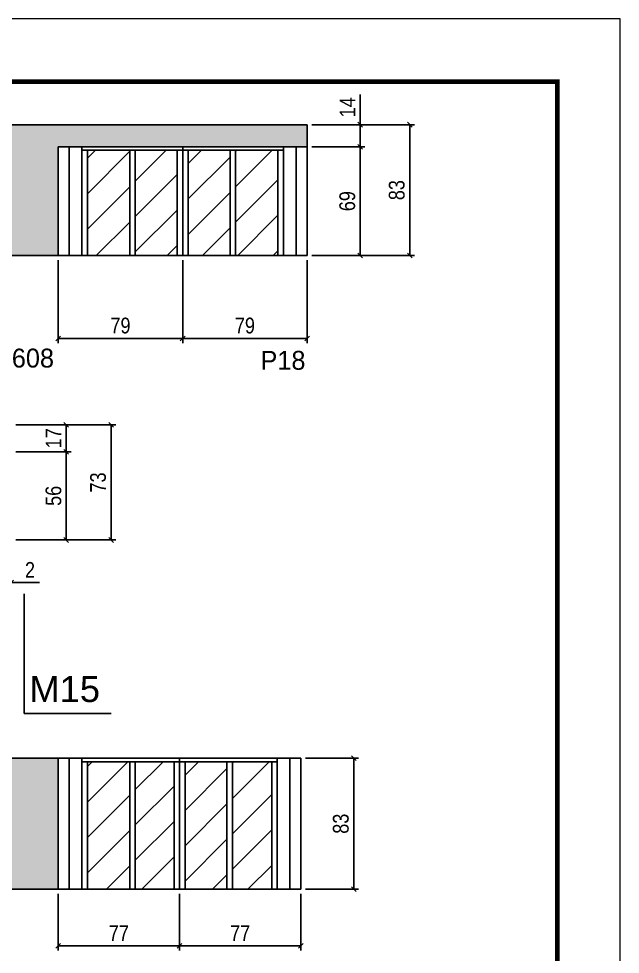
# Model space of a CAD drawing. Extents: x 13154 to 22413, y 1253 to 30260.
# Drawn here: x 17441 to 17823, y 22384 to 22978 of the extents above; entities that cross this region are included whole.
import ezdxf

# ---------------------------------------------------------------- set-up
doc = ezdxf.new("R2010")
doc.units = 0
doc.linetypes.add('DASHED', pattern=[0.75, 0.5, -0.25])
for name, color, linetype in [('5', 5, 'Continuous'), ('COTA', 241, 'Continuous'), ('NOMENCLATURA', 7, 'Continuous'), ('Painéis', 200, 'Continuous'), ('SARR_2.2x7', 40, 'Continuous'), ('SARR_3.5x7', 81, 'Continuous')]:
    doc.layers.add(name, color=color, linetype=linetype)
for name, color, linetype, lineweight in [('Folhas', 255, 'Continuous', 9), ('Hachura', 251, 'Continuous', 9), ('SARRAFO DE PRESSAO', 251, 'DASHED', 9)]:
    doc.layers.add(name, color=color, linetype=linetype, lineweight=lineweight)
doc.styles.add('COTA TECNICA', font='techl___.ttf', dxfattribs={"height": 10})
doc.styles.add('ROMAS860', font='ROMAS860.SHX')
doc.styles.get("Standard").update_dxf_attribs({"font": 'arial.ttf'})
doc.dimstyles.new('PAINEL', dxfattribs={"dimtxt": 10, "dimasz": 3, "dimexe": 3, "dimexo": 3, "dimgap": 3, "dimtad": 1, "dimdec": 1, "dimzin": 12, "dimdsep": 46, "dimtxsty": 'COTA TECNICA', "dimblk1": 'OBLIQUE', "dimblk2": 'OBLIQUE', "dimsah": 1, "dimcen": 0.9, "dimclrd": 4, "dimclre": 4, "dimclrt": 240, "dimadec": 1, "dimazin": 3, "dimtfac": 1, "dimtdec": 1, "dimtmove": 0, "dimatfit": 3, "dimfxl": 1, "dimtolj": 1, "dimtzin": 12, "dimarcsym": 0})

# ---------------------------------------------------------------- blocks, each defined once
blk = doc.blocks.new('9999999999')
at = {"layer": 'Folhas'}
blk.add_lwpolyline([(98138.98, 34190.21), (99623.98, 34190.21), (99623.98, 35240.21), (98138.98, 35240.21)], close=True, dxfattribs=at)
at = {"layer": 'Folhas', "color": 30, "const_width": 3}
blk.add_lwpolyline([(98213.98, 34230.21), (99583.98, 34230.21), (99583.98, 35200.21), (98213.98, 35200.21)], close=True, dxfattribs=at)
blk = doc.blocks.new('_Oblique')
at = {"color": 0, "linetype": 'ByBlock', "lineweight": -2}
blk.add_line((-0.5, -0.5), (0.5, 0.5), dxfattribs=at)
blk = doc.blocks.new('*D941')
at = {"layer": 'COTA', "color": 4, "linetype": 'ByBlock', "lineweight": -2, "transparency": 16777216}
for p, q in [((17466.08, 22824.5), (17466.08, 22771.94)), ((17545.08, 22824.5), (17545.08, 22771.94)), ((17466.08, 22774.94), (17545.08, 22774.94))]:
    blk.add_line(p, q, dxfattribs=at)
at = {"layer": 'Defpoints', "color": 0, "linetype": 'ByBlock', "transparency": 16777216}
for p in [(17466.08, 22827.5), (17545.08, 22827.5), (17545.08, 22774.94)]:
    blk.add_point(p, dxfattribs=at)
at = {"layer": 'COTA', "color": 4, "linetype": 'ByBlock', "lineweight": -2, "transparency": 16777216, "xscale": 3, "yscale": 3, "zscale": 3, "rotation": 180}
blk.add_blockref('_Oblique', (17466.08, 22774.94), dxfattribs=at)
at = {"layer": 'COTA', "color": 4, "linetype": 'ByBlock', "lineweight": -2, "transparency": 16777216, "xscale": 3, "yscale": 3, "zscale": 3}
blk.add_blockref('_Oblique', (17545.08, 22774.94), dxfattribs=at)
at = {"layer": 'COTA', "color": 240, "linetype": 'ByBlock', "transparency": 16777216, "insert": (17505.58, 22783.04), "char_height": 10, "attachment_point": 5, "style": 'COTA TECNICA'}
blk.add_mtext('\\A1;79', dxfattribs=at)
blk = doc.blocks.new('*D942')
at = {"layer": 'COTA', "color": 4, "lineweight": -2, "transparency": 16777216}
for p, q in [((17627.08, 22896.5), (17660.74, 22896.5)), ((17657.74, 22896.5), (17657.74, 22827.5)), ((17627.08, 22827.5), (17660.74, 22827.5))]:
    blk.add_line(p, q, dxfattribs=at)
at = {"layer": 'Defpoints', "color": 0, "transparency": 16777216}
for p in [(17624.08, 22896.5), (17624.08, 22827.5), (17657.74, 22827.5)]:
    blk.add_point(p, dxfattribs=at)
at = {"layer": 'COTA', "color": 4, "lineweight": -2, "transparency": 16777216, "xscale": 3, "yscale": 3, "zscale": 3}
for p, rotation in [((17657.74, 22896.5), 90), ((17657.74, 22827.5), 270)]:
    blk.add_blockref('_Oblique', p, dxfattribs=dict(at, rotation=rotation))
at = {"layer": 'COTA', "color": 240, "transparency": 16777216, "insert": (17649.61, 22862), "char_height": 10, "attachment_point": 5, "rotation": 90, "style": 'COTA TECNICA'}
blk.add_mtext('\\A1;69', dxfattribs=at)
blk = doc.blocks.new('*D943')
at = {"layer": 'COTA', "color": 4, "lineweight": -2, "transparency": 16777216}
for p, q in [((17657.74, 22910.5), (17657.74, 22929.61)), ((17627.08, 22910.5), (17660.74, 22910.5)), ((17657.74, 22896.5), (17657.74, 22910.5)), ((17627.08, 22896.5), (17660.74, 22896.5))]:
    blk.add_line(p, q, dxfattribs=at)
at = {"layer": 'Defpoints', "color": 0, "transparency": 16777216}
for p in [(17624.08, 22910.5), (17657.74, 22910.5), (17624.08, 22896.5)]:
    blk.add_point(p, dxfattribs=at)
at = {"layer": 'COTA', "color": 4, "lineweight": -2, "transparency": 16777216, "xscale": 3, "yscale": 3, "zscale": 3}
for p, rotation in [((17657.74, 22910.5), 90), ((17657.74, 22896.5), 270)]:
    blk.add_blockref('_Oblique', p, dxfattribs=dict(at, rotation=rotation))
at = {"layer": 'COTA', "color": 240, "transparency": 16777216, "insert": (17649.67, 22921.55), "char_height": 10, "attachment_point": 5, "rotation": 90, "style": 'COTA TECNICA'}
blk.add_mtext('\\A1;14', dxfattribs=at)
blk = doc.blocks.new('*D944')
at = {"layer": 'COTA', "color": 4, "lineweight": -2, "transparency": 16777216}
for p, q in [((17627.08, 22910.5), (17692.24, 22910.5)), ((17689.24, 22827.5), (17689.24, 22910.5)), ((17627.08, 22827.5), (17692.24, 22827.5))]:
    blk.add_line(p, q, dxfattribs=at)
at = {"layer": 'Defpoints', "color": 0, "transparency": 16777216}
for p in [(17624.08, 22910.5), (17689.24, 22910.5), (17624.08, 22827.5)]:
    blk.add_point(p, dxfattribs=at)
at = {"layer": 'COTA', "color": 4, "lineweight": -2, "transparency": 16777216, "xscale": 3, "yscale": 3, "zscale": 3}
for p, rotation in [((17689.24, 22910.5), 90), ((17689.24, 22827.5), 270)]:
    blk.add_blockref('_Oblique', p, dxfattribs=dict(at, rotation=rotation))
at = {"layer": 'COTA', "color": 240, "transparency": 16777216, "insert": (17681, 22869), "char_height": 10, "attachment_point": 5, "rotation": 90, "style": 'COTA TECNICA'}
blk.add_mtext('\\A1;83', dxfattribs=at)
blk = doc.blocks.new('*D945')
at = {"layer": 'COTA', "color": 4, "lineweight": -2, "transparency": 16777216}
for p, q in [((17545.08, 22824.5), (17545.08, 22771.94)), ((17624.08, 22824.5), (17624.08, 22771.94)), ((17545.08, 22774.94), (17624.08, 22774.94))]:
    blk.add_line(p, q, dxfattribs=at)
at = {"layer": 'Defpoints', "color": 0, "transparency": 16777216}
for p in [(17545.08, 22827.5), (17624.08, 22827.5), (17624.08, 22774.94)]:
    blk.add_point(p, dxfattribs=at)
at = {"layer": 'COTA', "color": 4, "lineweight": -2, "transparency": 16777216, "xscale": 3, "yscale": 3, "zscale": 3, "rotation": 180}
blk.add_blockref('_Oblique', (17545.08, 22774.94), dxfattribs=at)
at = {"layer": 'COTA', "color": 4, "lineweight": -2, "transparency": 16777216, "xscale": 3, "yscale": 3, "zscale": 3}
blk.add_blockref('_Oblique', (17624.08, 22774.94), dxfattribs=at)
at = {"layer": 'COTA', "color": 240, "transparency": 16777216, "insert": (17584.58, 22783.04), "char_height": 10, "attachment_point": 5, "style": 'COTA TECNICA'}
blk.add_mtext('\\A1;79', dxfattribs=at)
blk = doc.blocks.new('*D949')
at = {"layer": 'COTA', "color": 4, "lineweight": -2, "transparency": 16777216}
for p, q in [((17434.08, 22644.08), (17434.08, 22617.09)), ((17436.08, 22644.08), (17436.08, 22617.09)), ((17434.08, 22620.09), (17431.08, 22620.09)), ((17434.08, 22620.09), (17436.08, 22620.09)), ((17436.08, 22620.09), (17454.2, 22620.09))]:
    blk.add_line(p, q, dxfattribs=at)
at = {"layer": 'Defpoints', "color": 0, "transparency": 16777216}
for p in [(17434.08, 22647.08), (17436.08, 22647.08), (17436.08, 22620.09)]:
    blk.add_point(p, dxfattribs=at)
at = {"layer": 'COTA', "color": 4, "lineweight": -2, "transparency": 16777216, "xscale": 3, "yscale": 3, "zscale": 3}
blk.add_blockref('_Oblique', (17434.08, 22620.09), dxfattribs=at)
at = {"layer": 'COTA', "color": 4, "lineweight": -2, "transparency": 16777216, "xscale": 3, "yscale": 3, "zscale": 3, "rotation": 180}
blk.add_blockref('_Oblique', (17436.08, 22620.09), dxfattribs=at)
at = {"layer": 'COTA', "color": 240, "transparency": 16777216, "insert": (17448.14, 22628.09), "char_height": 10, "attachment_point": 5, "style": 'COTA TECNICA'}
blk.add_mtext('\\A1;2', dxfattribs=at)
blk = doc.blocks.new('*D954')
at = {"layer": 'COTA', "color": 4, "lineweight": -2, "transparency": 16777216}
for p, q in [((17439.08, 22720.08), (17474.19, 22720.08)), ((17471.19, 22703.08), (17471.19, 22720.08)), ((17439.08, 22703.08), (17474.19, 22703.08))]:
    blk.add_line(p, q, dxfattribs=at)
at = {"layer": 'Defpoints', "color": 0, "transparency": 16777216}
for p in [(17436.08, 22720.08), (17471.19, 22720.08), (17436.08, 22703.08)]:
    blk.add_point(p, dxfattribs=at)
at = {"layer": 'COTA', "color": 4, "lineweight": -2, "transparency": 16777216, "xscale": 3, "yscale": 3, "zscale": 3}
for p, rotation in [((17471.19, 22720.08), 90), ((17471.19, 22703.08), 270)]:
    blk.add_blockref('_Oblique', p, dxfattribs=dict(at, rotation=rotation))
at = {"layer": 'COTA', "color": 240, "transparency": 16777216, "insert": (17463.12, 22711.58), "char_height": 10, "attachment_point": 5, "rotation": 90, "style": 'COTA TECNICA'}
blk.add_mtext('\\A1;17', dxfattribs=at)
blk = doc.blocks.new('*D955')
at = {"layer": 'COTA', "color": 4, "lineweight": -2, "transparency": 16777216}
for p, q in [((17439.08, 22703.08), (17474.19, 22703.08)), ((17471.19, 22703.08), (17471.19, 22647.08)), ((17439.08, 22647.08), (17474.19, 22647.08))]:
    blk.add_line(p, q, dxfattribs=at)
at = {"layer": 'Defpoints', "color": 0, "transparency": 16777216}
for p in [(17436.08, 22703.08), (17436.08, 22647.08), (17471.19, 22647.08)]:
    blk.add_point(p, dxfattribs=at)
at = {"layer": 'COTA', "color": 4, "lineweight": -2, "transparency": 16777216, "xscale": 3, "yscale": 3, "zscale": 3}
for p, rotation in [((17471.19, 22703.08), 90), ((17471.19, 22647.08), 270)]:
    blk.add_blockref('_Oblique', p, dxfattribs=dict(at, rotation=rotation))
at = {"layer": 'COTA', "color": 240, "transparency": 16777216, "insert": (17463.08, 22675.08), "char_height": 10, "attachment_point": 5, "rotation": 90, "style": 'COTA TECNICA'}
blk.add_mtext('\\A1;56', dxfattribs=at)
blk = doc.blocks.new('*D956')
at = {"layer": 'COTA', "color": 4, "lineweight": -2, "transparency": 16777216}
for p, q in [((17439.08, 22720.08), (17502.62, 22720.08)), ((17499.62, 22647.08), (17499.62, 22720.08)), ((17439.08, 22647.08), (17502.62, 22647.08))]:
    blk.add_line(p, q, dxfattribs=at)
at = {"layer": 'Defpoints', "color": 0, "transparency": 16777216}
for p in [(17436.08, 22720.08), (17499.62, 22720.08), (17436.08, 22647.08)]:
    blk.add_point(p, dxfattribs=at)
at = {"layer": 'COTA', "color": 4, "lineweight": -2, "transparency": 16777216, "xscale": 3, "yscale": 3, "zscale": 3}
for p, rotation in [((17499.62, 22720.08), 90), ((17499.62, 22647.08), 270)]:
    blk.add_blockref('_Oblique', p, dxfattribs=dict(at, rotation=rotation))
at = {"layer": 'COTA', "color": 240, "transparency": 16777216, "insert": (17491.4, 22683.58), "char_height": 10, "attachment_point": 5, "rotation": 90, "style": 'COTA TECNICA'}
blk.add_mtext('\\A1;73', dxfattribs=at)
blk = doc.blocks.new('*D975')
at = {"layer": 'COTA', "color": 4, "linetype": 'ByBlock', "lineweight": -2, "transparency": 16777216}
for p, q in [((17466.08, 22422.63), (17466.08, 22386.66)), ((17543.08, 22422.63), (17543.08, 22386.66)), ((17466.08, 22389.66), (17543.08, 22389.66))]:
    blk.add_line(p, q, dxfattribs=at)
at = {"layer": 'Defpoints', "color": 0, "linetype": 'ByBlock', "transparency": 16777216}
for p in [(17466.08, 22425.63), (17543.08, 22425.63), (17543.08, 22389.66)]:
    blk.add_point(p, dxfattribs=at)
at = {"layer": 'COTA', "color": 4, "linetype": 'ByBlock', "lineweight": -2, "transparency": 16777216, "xscale": 3, "yscale": 3, "zscale": 3, "rotation": 180}
blk.add_blockref('_Oblique', (17466.08, 22389.66), dxfattribs=at)
at = {"layer": 'COTA', "color": 4, "linetype": 'ByBlock', "lineweight": -2, "transparency": 16777216, "xscale": 3, "yscale": 3, "zscale": 3}
blk.add_blockref('_Oblique', (17543.08, 22389.66), dxfattribs=at)
at = {"layer": 'COTA', "color": 240, "linetype": 'ByBlock', "transparency": 16777216, "insert": (17504.58, 22397.73), "char_height": 10, "attachment_point": 5, "style": 'COTA TECNICA'}
blk.add_mtext('\\A1;77', dxfattribs=at)
blk = doc.blocks.new('*D976')
at = {"layer": 'COTA', "color": 4, "lineweight": -2, "transparency": 16777216}
for p, q in [((17623.08, 22508.63), (17656.74, 22508.63)), ((17653.74, 22508.63), (17653.74, 22425.63)), ((17623.08, 22425.63), (17656.74, 22425.63))]:
    blk.add_line(p, q, dxfattribs=at)
at = {"layer": 'Defpoints', "color": 0, "transparency": 16777216}
for p in [(17620.08, 22508.63), (17620.08, 22425.63), (17653.74, 22425.63)]:
    blk.add_point(p, dxfattribs=at)
at = {"layer": 'COTA', "color": 4, "lineweight": -2, "transparency": 16777216, "xscale": 3, "yscale": 3, "zscale": 3}
for p, rotation in [((17653.74, 22508.63), 90), ((17653.74, 22425.63), 270)]:
    blk.add_blockref('_Oblique', p, dxfattribs=dict(at, rotation=rotation))
at = {"layer": 'COTA', "color": 240, "transparency": 16777216, "insert": (17645.5, 22467.13), "char_height": 10, "attachment_point": 5, "rotation": 90, "style": 'COTA TECNICA'}
blk.add_mtext('\\A1;83', dxfattribs=at)
blk = doc.blocks.new('*D977')
at = {"layer": 'COTA', "color": 4, "lineweight": -2, "transparency": 16777216}
for p, q in [((17543.08, 22422.63), (17543.08, 22386.66)), ((17620.08, 22422.63), (17620.08, 22386.66)), ((17543.08, 22389.66), (17620.08, 22389.66))]:
    blk.add_line(p, q, dxfattribs=at)
at = {"layer": 'Defpoints', "color": 0, "transparency": 16777216}
for p in [(17543.08, 22425.63), (17620.08, 22425.63), (17620.08, 22389.66)]:
    blk.add_point(p, dxfattribs=at)
at = {"layer": 'COTA', "color": 4, "lineweight": -2, "transparency": 16777216, "xscale": 3, "yscale": 3, "zscale": 3, "rotation": 180}
blk.add_blockref('_Oblique', (17543.08, 22389.66), dxfattribs=at)
at = {"layer": 'COTA', "color": 4, "lineweight": -2, "transparency": 16777216, "xscale": 3, "yscale": 3, "zscale": 3}
blk.add_blockref('_Oblique', (17620.08, 22389.66), dxfattribs=at)
at = {"layer": 'COTA', "color": 240, "transparency": 16777216, "insert": (17581.58, 22397.73), "char_height": 10, "attachment_point": 5, "style": 'COTA TECNICA'}
blk.add_mtext('\\A1;77', dxfattribs=at)

msp = doc.modelspace()

# ---------------------------------------------------------------- hatches: boundary and pattern name
at = {"layer": 'COTA'}
h = msp.add_hatch(dxfattribs=at)
h.set_pattern_fill('AR-CONC', color=256, scale=0.03)
h.set_pattern_definition([(50, (0, 13.8262), (5.4655401, -0.4781726), [0.5715, -6.2865]), (355, (0, 13.826), (-1.0573026, 5.7317054), [0.4572, -5.0292175]), (100.451445, (0.4555, 13.7864), (4.4082374, 5.2535326), [0.4857003, -5.3427073]), (46.1842, (0, 15.35), (8.1323712, -1.2612698), [0.85725, -9.42975]), (96.635558, (0.678, 15.245), (7.122124, 7.4227837), [0.7285507, -8.0140682]), (351.18415, (0, 15.35), (7.122124, 7.4227837), [0.685799, -7.543792]), (21, (0.762, 14.9692), (4.54843174, -3.06795595), [0.5715, -6.2865]), (326, (0.762, 14.969), (1.8540609, 5.525639), [0.4572, -5.0292]), (71.451445, (1.141, 14.7136), (6.4024926, 2.4576831), [0.4857003, -5.3426981]), (37.5, (0, 13.8262), (0.0926581, 2.53665117), [0, -4.96824, 0, -5.1054, 0, -5.04825]), (7.5, (0, 13.8262), (2.00458988, 3.00541724), [0, -2.91084, 0, -4.85394, 0, -1.92405]), (327.5, (-1.6993, 13.8262), (4.06771786, -0.17186232), [0, -1.905, 0, -5.9436, 0, -7.8867]), (317.5, (-2.4613, 13.8262), (4.44387544, 0.76279473), [0, -2.4765, 0, -3.94716, 0, -5.6007])])
h.paths.add_polyline_path([(17466.08, 22896.5), (17624.08, 22896.5), (17624.08, 22910.5), (17154.58, 22910.5), (17154.58, 22900.5), (16807.58, 22900.5), (16807.58, 22883.5), (17436.08, 22883.5), (17436.08, 22827.5), (17466.08, 22827.5)])
h = msp.add_hatch(dxfattribs=at)
h.set_pattern_fill('AR-CONC', color=256, scale=0.03)
h.set_pattern_definition([(50, (0, 26.2434), (5.4655401, -0.4781726), [0.5715, -6.2865]), (355, (0, 26.2434), (-1.0573026, 5.7317054), [0.4572, -5.0292175]), (100.451445, (0.4555, 26.2036), (4.4082374, 5.2535326), [0.4857003, -5.3427073]), (46.1842, (0, 27.7674), (8.1323712, -1.2612698), [0.85725, -9.42975]), (96.635558, (0.678, 27.662), (7.122124, 7.4227837), [0.7285507, -8.0140682]), (351.18415, (0, 27.767), (7.122124, 7.4227837), [0.685799, -7.543792]), (21, (0.762, 27.3864), (4.54843174, -3.06795595), [0.5715, -6.2865]), (326, (0.762, 27.3864), (1.8540609, 5.525639), [0.4572, -5.0292]), (71.451445, (1.141, 27.131), (6.4024926, 2.4576831), [0.4857003, -5.3426981]), (37.5, (0, 26.2434), (0.0926581, 2.53665117), [0, -4.96824, 0, -5.1054, 0, -5.04825]), (7.5, (0, 26.2434), (2.00458988, 3.00541724), [0, -2.91084, 0, -4.85394, 0, -1.92405]), (327.5, (-1.6993, 26.2434), (4.06771786, -0.17186232), [0, -1.905, 0, -5.9436, 0, -7.8867]), (317.5, (-2.4613, 26.2434), (4.44387544, 0.76279473), [0, -2.4765, 0, -3.94716, 0, -5.6007])])
h.paths.add_polyline_path([(17436.08, 22425.63), (17466.08, 22425.63), (17466.08, 22508.63), (17436.08, 22508.63), (17436.08, 22498.63), (17150.58, 22498.63), (16807.58, 22498.63), (16807.58, 22484.63), (17146.58, 22484.63), (17146.58, 22455.63), (17173.58, 22455.63), (17173.58, 22484.63), (17436.08, 22484.63)])
at = {"layer": 'Hachura', "linetype": 'ByBlock'}
h = msp.add_hatch(dxfattribs=at)
h.set_pattern_fill('ANSI31', color=256, scale=5)
h.set_pattern_definition([(45, (0, 61.349), (-11.22532, 11.22532), [])])
h.paths.add_polyline_path([(17484.58, 22827.5), (17511.47, 22827.5), (17511.47, 22894.3), (17484.58, 22894.3)])
h.paths.add_polyline_path([(17541.58, 22894.3), (17514.97, 22894.3), (17514.97, 22827.5), (17541.58, 22827.5)])
h.paths.add_polyline_path([(17548.58, 22827.5), (17575.2, 22827.5), (17575.2, 22894.3), (17548.58, 22894.3)])
h.paths.add_polyline_path([(17578.7, 22827.5), (17605.58, 22827.5), (17605.58, 22894.3), (17578.7, 22894.3)])
h = msp.add_hatch(dxfattribs=at)
h.set_pattern_fill('ANSI31', color=256, scale=5)
h.set_pattern_definition([(45, (0, -10.22), (-11.22532, 11.22532), [])])
h.paths.add_polyline_path([(17484.58, 22425.63), (17511.47, 22425.63), (17511.47, 22506.43), (17484.58, 22506.43)])
h.paths.add_polyline_path([(17539.58, 22506.43), (17514.97, 22506.43), (17514.97, 22425.63), (17539.58, 22425.63)])
h.paths.add_polyline_path([(17573.2, 22506.43), (17546.58, 22506.43), (17546.58, 22425.63), (17573.2, 22425.63)])
h.paths.add_polyline_path([(17601.58, 22506.43), (17576.7, 22506.43), (17576.7, 22425.63), (17601.58, 22425.63)])

# ---------------------------------------------------------------- linework, layer by layer
at = {"layer": 'COTA', "linetype": 'ByBlock'}
msp.add_line((17154.58, 22910.5), (17624.08, 22910.5), dxfattribs=at)
at = {"layer": 'COTA'}
for p, q in [((17624.08, 22910.5), (17624.08, 22896.5)), ((17436.08, 22827.5), (17466.08, 22827.5)), ((17466.08, 22508.63), (17436.08, 22508.63)), ((17436.08, 22425.63), (17466.08, 22425.63))]:
    msp.add_line(p, q, dxfattribs=at)
at = {"layer": 'NOMENCLATURA', "linetype": 'Continuous'}
for p in [(17444.37, 22612.86), (17499.63, 22537.11)]:
    msp.add_line(p, (17444.37, 22537.11), dxfattribs=at)
at = {"layer": 'Painéis', "linetype": 'Continuous'}
for p, q in [((17466.08, 22896.5), (17466.08, 22827.5)), ((17466.08, 22896.5), (17624.08, 22896.5)), ((17545.08, 22896.5), (17545.08, 22827.5)), ((17624.08, 22896.5), (17624.08, 22827.5)), ((17466.08, 22827.5), (17624.08, 22827.5)), ((17466.08, 22508.63), (17466.08, 22425.63)), ((17466.08, 22508.63), (17620.08, 22508.63)), ((17543.08, 22508.63), (17543.08, 22425.63)), ((17620.08, 22508.63), (17620.08, 22425.63)), ((17466.08, 22425.63), (17620.08, 22425.63))]:
    msp.add_line(p, q, dxfattribs=at)
at = {"layer": 'SARR_2.2x7', "linetype": 'Continuous'}
for p, q in [((17473.08, 22896.5), (17473.08, 22827.5)), ((17617.08, 22896.5), (17617.08, 22827.5)), ((17481.08, 22894.3), (17545.08, 22894.3)), ((17545.08, 22894.3), (17609.08, 22894.3)), ((17473.08, 22508.63), (17473.08, 22425.63)), ((17481.08, 22506.43), (17543.08, 22506.43)), ((17543.08, 22506.43), (17605.08, 22506.43)), ((17613.08, 22508.63), (17613.08, 22425.63))]:
    msp.add_line(p, q, dxfattribs=at)
at = {"layer": 'SARR_3.5x7'}
for p, q in [((17481.08, 22896.5), (17481.08, 22827.5)), ((17609.08, 22896.5), (17609.08, 22827.5)), ((17484.58, 22894.3), (17484.58, 22827.5)), ((17511.47, 22894.3), (17511.47, 22827.5)), ((17514.97, 22894.3), (17514.97, 22827.5)), ((17541.58, 22894.3), (17541.58, 22827.5)), ((17548.58, 22894.3), (17548.58, 22827.5)), ((17575.2, 22894.3), (17575.2, 22827.5)), ((17578.7, 22894.3), (17578.7, 22827.5)), ((17605.58, 22894.3), (17605.58, 22827.5)), ((17481.08, 22508.63), (17481.08, 22425.63)), ((17484.58, 22506.43), (17484.58, 22425.63)), ((17511.47, 22506.43), (17511.47, 22425.63)), ((17514.97, 22506.43), (17514.97, 22425.63)), ((17539.58, 22506.43), (17539.58, 22425.63)), ((17546.58, 22506.43), (17546.58, 22425.63)), ((17573.2, 22506.43), (17573.2, 22425.63)), ((17576.7, 22506.43), (17576.7, 22425.63)), ((17601.58, 22506.43), (17601.58, 22425.63)), ((17605.08, 22508.63), (17605.08, 22425.63))]:
    msp.add_line(p, q, dxfattribs=at)

# ---------------------------------------------------------------- block references
at = {"layer": 'SARRAFO DE PRESSAO', "color": 6, "linetype": 'ByBlock'}
msp.add_blockref('9999999999', (-81801.1, -12262.48), dxfattribs=at)

# ---------------------------------------------------------------- texts
at = {"layer": '5', "linetype": 'Continuous', "style": 'ROMAS860'}
for s, p in [('V608', (17425.91, 22756.46)), ('P18', (17594.47, 22755.04))]:
    msp.add_text(s, height=12, rotation=359.99996, dxfattribs=at).set_placement(p)
at = {"layer": 'NOMENCLATURA', "linetype": 'Continuous'}
msp.add_text('M15', height=16.5, dxfattribs=at).set_placement((17447.78, 22544.3))

# ---------------------------------------------------------------- dimensions: what is measured, and where the dimension line sits
at = {"layer": 'COTA'}
for base, p1, p2, picture, middle in [((17657.74, 22910.5), (17624.08, 22896.5), (17624.08, 22910.5), '*D943', (17649.67, 22921.55)), ((17689.24, 22910.5), (17624.08, 22827.5), (17624.08, 22910.5), '*D944', (17681, 22869)), ((17657.74, 22827.5), (17624.08, 22896.5), (17624.08, 22827.5), '*D942', (17649.61, 22862)), ((17471.19, 22720.08), (17436.08, 22703.08), (17436.08, 22720.08), '*D954', (17463.12, 22711.58)), ((17499.62, 22720.08), (17436.08, 22647.08), (17436.08, 22720.08), '*D956', (17491.4, 22683.58)), ((17471.19, 22647.08), (17436.08, 22703.08), (17436.08, 22647.08), '*D955', (17463.08, 22675.08)), ((17653.74, 22425.63), (17620.08, 22508.63), (17620.08, 22425.63), '*D976', (17645.5, 22467.13))]:
    dim = msp.add_linear_dim(base=base, p1=p1, p2=p2, angle=90, dimstyle='PAINEL', dxfattribs=at)
    dim.commit()
    dim.dimension.update_dxf_attribs({"geometry": picture, "text_midpoint": middle})
at = {"layer": 'COTA', "linetype": 'ByBlock'}
for base, p1, p2, picture, middle in [((17545.08, 22774.94), (17466.08, 22827.5), (17545.08, 22827.5), '*D941', (17505.58, 22783.04)), ((17543.08, 22389.66), (17466.08, 22425.63), (17543.08, 22425.63), '*D975', (17504.58, 22397.73))]:
    dim = msp.add_linear_dim(base=base, p1=p1, p2=p2, dimstyle='PAINEL', dxfattribs=at)
    dim.commit()
    dim.dimension.update_dxf_attribs({"geometry": picture, "text_midpoint": middle})
at = {"layer": 'COTA'}
for base, p1, p2, picture, middle in [((17624.08, 22774.94), (17545.08, 22827.5), (17624.08, 22827.5), '*D945', (17584.58, 22783.04)), ((17436.08, 22620.09), (17434.08, 22647.08), (17436.08, 22647.08), '*D949', (17448.14, 22628.09)), ((17620.08, 22389.66), (17543.08, 22425.63), (17620.08, 22425.63), '*D977', (17581.58, 22397.73))]:
    dim = msp.add_linear_dim(base=base, p1=p1, p2=p2, dimstyle='PAINEL', dxfattribs=at)
    dim.commit()
    dim.dimension.update_dxf_attribs({"geometry": picture, "text_midpoint": middle})

doc.saveas('drawing.dxf')
